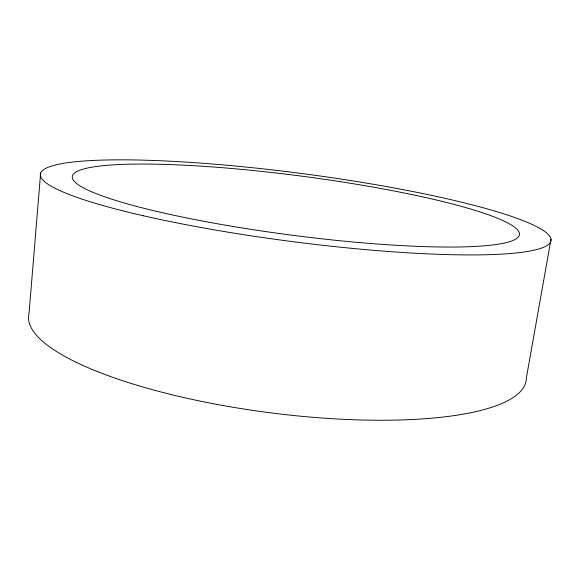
<?xml version="1.0" encoding="UTF-8"?>
<svg xmlns="http://www.w3.org/2000/svg" width="580" height="580" viewBox="0 0 580 580"><rect width="100%" height="100%" fill="white"/><g stroke="black" fill="none" stroke-linecap="round" stroke-linejoin="round"><path stroke-width="0.87" d="M40.636 173.028L29 313.686A250.864 65.286 7.4 0 0 269.229 412.663A250.864 65.286 7.4 0 0 526.328 378.16L551 239.257M143.332 215.76A257.491 34.365 7.4 0 0 549.347 243.731A257.491 34.365 7.4 0 0 194.314 162.654A257.491 34.365 7.4 0 0 143.332 215.76M157.492 211.577A225.431 29.899 7.4 0 0 517.179 238.105A225.431 29.899 7.4 0 0 213.041 166.982A225.431 29.899 7.4 0 0 157.492 211.577"/></g></svg>
